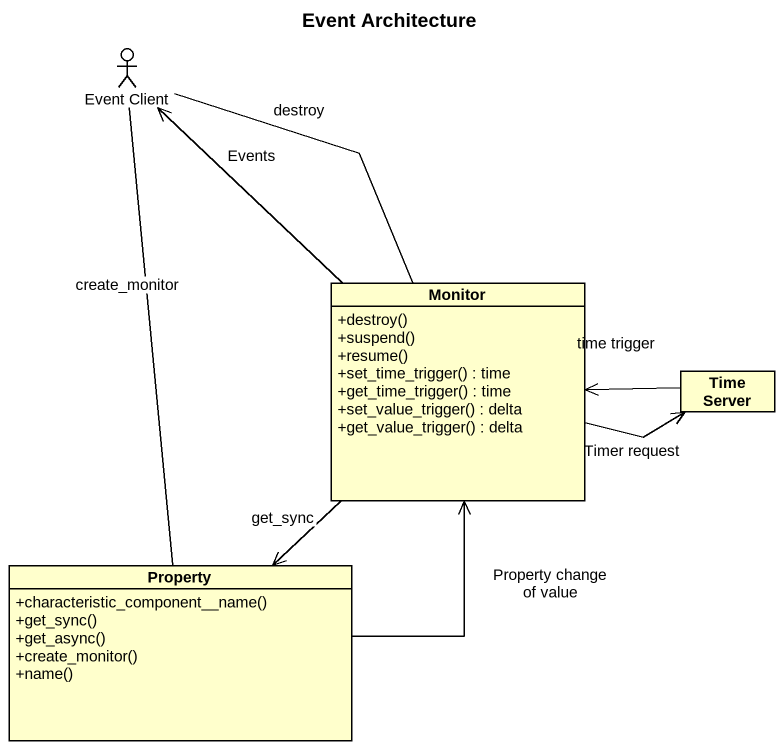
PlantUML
@startuml
title Event Architecture
allowmixing
hide circle
hide empty members
skinparam classAttributeIconSize 0
actor "Event Client" as Event_Client
class Monitor #FFFFCC {
  +destroy()
  +suspend()
  +resume()
  +set_time_trigger() : time
  +get_time_trigger() : time
  +set_value_trigger() : delta
  +get_value_trigger() : delta
}
class "Time Server" as Time_Server #FFFFCC
class Property #FFFFCC {
  +characteristic_component__name()
  +get_sync()
  +get_async()
  +create_monitor()
  +name()
}
Event_Client -- Monitor : destroy
Event_Client -- Property : create_monitor
Monitor -up-> Event_Client : Events
Monitor -right-> Time_Server : Timer request
Monitor --> Property : get_sync
Time_Server -left-> Monitor : time trigger
Property -up-> Monitor : Property change of value
@enduml
